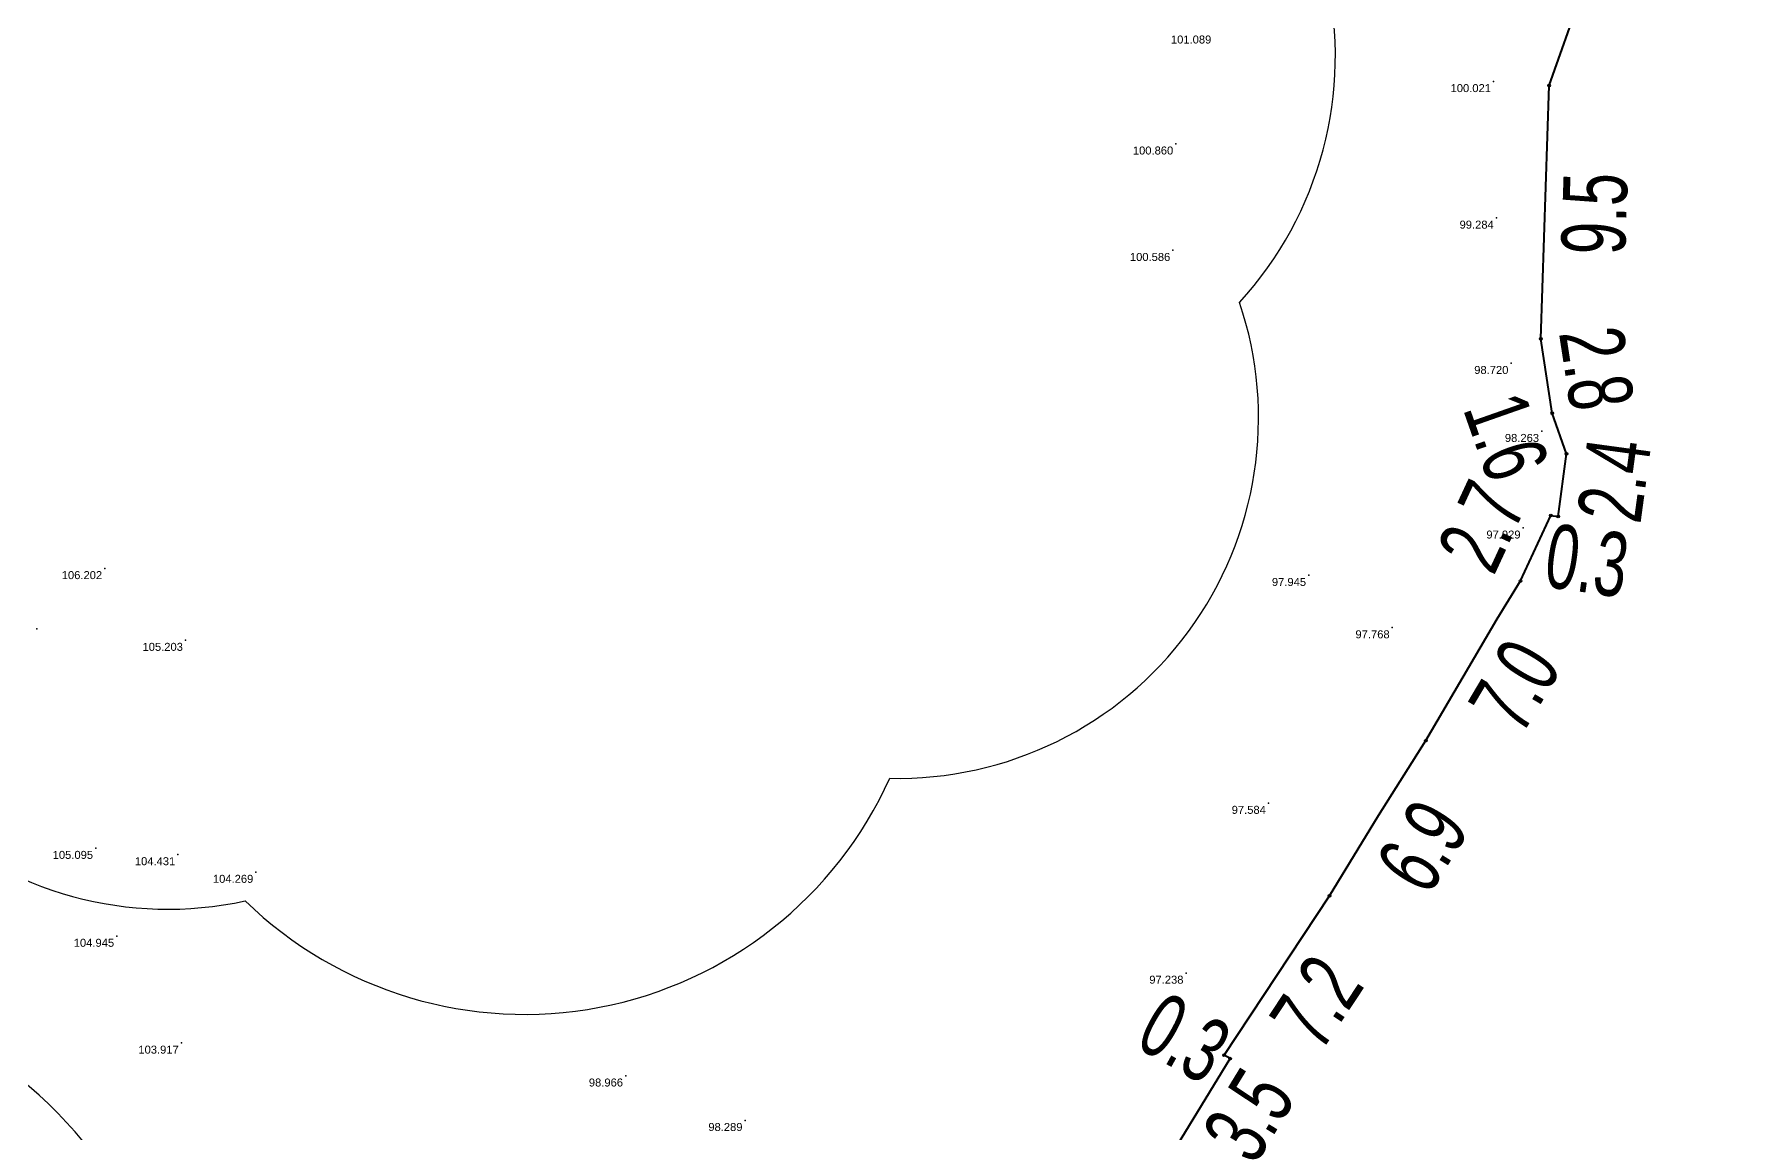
# Model space of a CAD drawing. Header units: millimetres. Extents: x 706139 to 707011, y 753722 to 954403.
# Drawn here: x 706767.2 to 706831.1, y 953944 to 953985.3 of the extents above; entities that cross this region are included whole.
import ezdxf
from ezdxf.enums import TextEntityAlignment as Align

# ---------------------------------------------------------------- set-up
doc = ezdxf.new("R2010")
doc.units = ezdxf.units.MM
doc.linetypes.add('SOLID_LINE', pattern=[0])
doc.layers.add('BD', color=1, linetype='Continuous', lineweight=40)
doc.layers.add('BD SYMBOL', color=7, linetype='Continuous', lineweight=30)
doc.layers.add('dim', color=7, linetype='Continuous')
doc.layers.add('Height', color=7, linetype='Continuous')
doc.styles.add('DIM', font='ARIALN.TTF', dxfattribs={"width": 0.8, "height": 2.4})
doc.styles.get("Standard").update_dxf_attribs({"font": 'arial.ttf'})
doc.dimstyles.get("Standard").update_dxf_attribs({"dimtxt": 0.18, "dimasz": 0.18, "dimexe": 0.18, "dimexo": 0.0625, "dimgap": 0.09, "dimtad": 0, "dimtih": 1, "dimtoh": 1, "dimdec": 4, "dimzin": 0, "dimdsep": 46, "dimtxsty": 'Standard', "dimcen": 0.09, "dimadec": 0, "dimazin": 0, "dimtfac": 1, "dimtdec": 4, "dimtofl": 0, "dimtmove": 0, "dimatfit": 3, "dimfxl": 1, "dimtolj": 1, "dimtzin": 0, "dimarcsym": 0})

# ---------------------------------------------------------------- blocks, each defined once
blk = doc.blocks.new('BD')
at = {"linetype": 'ByBlock'}
for p, q in [((-0.037, -0.034), (0.037, 0.034)), ((-0.035, 0.035), (0.035, -0.035))]:
    blk.add_line(p, q, dxfattribs=at)
blk.add_circle((0, 0), 0.05)
blk.add_point((0, 0))
blk = doc.blocks.new('*D325')
at = {"layer": 'Defpoints', "color": 0, "transparency": 16777216}
for p in [(708079.58, 953971.111), (708072.813, 953952.123), (708074.79, 953951.418)]:
    blk.add_point(p, dxfattribs=at)
at = {"layer": 'dim', "color": 0, "transparency": 16777216, "insert": (708078.174, 953960.912), "char_height": 2.4, "attachment_point": 5, "rotation": 70.3848, "style": 'DIM'}
blk.add_mtext('\\A1;20.2', dxfattribs=at)
blk = doc.blocks.new('*D326')
at = {"layer": 'Defpoints', "color": 0, "transparency": 16777216}
for p in [(708072.813, 953952.123), (708072.506, 953942.622), (708074.376, 953942.562)]:
    blk.add_point(p, dxfattribs=at)
at = {"layer": 'dim', "color": 0, "transparency": 16777216, "insert": (708074.529, 953947.312), "char_height": 2.4, "attachment_point": 5, "rotation": 88.14928, "style": 'DIM'}
blk.add_mtext('\\A1;9.5', dxfattribs=at)
blk = doc.blocks.new('*D327')
at = {"layer": 'Defpoints', "color": 0, "transparency": 16777216}
for p in [(708072.506, 953942.622), (708074.799, 953940.116), (708072.936, 953939.829)]:
    blk.add_point(p, dxfattribs=at)
at = {"layer": 'dim', "color": 0, "transparency": 16777216, "insert": (708074.584, 953941.513), "char_height": 2.4, "attachment_point": 5, "rotation": 278.75233, "style": 'DIM'}
blk.add_mtext('\\A1;2.8', dxfattribs=at)
blk = doc.blocks.new('*D328')
at = {"layer": 'Defpoints', "color": 0, "transparency": 16777216}
for p in [(708072.936, 953939.829), (708073.472, 953938.303), (708071.694, 953937.679)]:
    blk.add_point(p, dxfattribs=at)
at = {"layer": 'dim', "color": 0, "transparency": 16777216, "insert": (708071.196, 953938.949), "char_height": 2.4, "attachment_point": 5, "rotation": 289.35357, "style": 'DIM'}
blk.add_mtext('\\A1;1.6', dxfattribs=at)
blk = doc.blocks.new('*D329')
at = {"layer": 'Defpoints', "color": 0, "transparency": 16777216}
for p in [(708073.472, 953938.303), (708073.152, 953935.957), (708075.072, 953935.695)]:
    blk.add_point(p, dxfattribs=at)
at = {"layer": 'dim', "color": 0, "transparency": 16777216, "insert": (708075.253, 953937.319), "char_height": 2.4, "attachment_point": 5, "rotation": 82.23265, "style": 'DIM'}
blk.add_mtext('\\A1;2.4', dxfattribs=at)
blk = doc.blocks.new('*D330')
at = {"layer": 'Defpoints', "color": 0, "transparency": 16777216}
for p in [(708072.88, 953935.996), (708073.152, 953935.957), (708072.896, 953934.174)]:
    blk.add_point(p, dxfattribs=at)
at = {"layer": 'dim', "color": 0, "transparency": 16777216, "insert": (708074.239, 953934.293), "char_height": 2.4, "attachment_point": 5, "rotation": 351.84041, "style": 'DIM'}
blk.add_mtext('\\A1;0.3', dxfattribs=at)
blk = doc.blocks.new('*D331')
at = {"layer": 'Defpoints', "color": 0, "transparency": 16777216}
for p in [(708072.88, 953935.996), (708070.132, 953934.282), (708071.74, 953933.537)]:
    blk.add_point(p, dxfattribs=at)
at = {"layer": 'dim', "color": 0, "transparency": 16777216, "insert": (708070.29, 953935.589), "char_height": 2.4, "attachment_point": 5, "rotation": 65.12742, "style": 'DIM'}
blk.add_mtext('\\A1;2.7', dxfattribs=at)
blk = doc.blocks.new('*D332')
at = {"layer": 'Defpoints', "color": 0, "transparency": 16777216}
for p in [(708071.74, 953933.537), (708068.194, 953927.55), (708069.765, 953926.62)]:
    blk.add_point(p, dxfattribs=at)
at = {"layer": 'dim', "color": 0, "transparency": 16777216, "insert": (708071.538, 953929.613), "char_height": 2.4, "attachment_point": 5, "rotation": 59.36245, "style": 'DIM'}
blk.add_mtext('\\A1;7.0', dxfattribs=at)
blk = doc.blocks.new('*D333')
at = {"layer": 'Defpoints', "color": 0, "transparency": 16777216}
for p in [(708068.194, 953927.55), (708064.58, 953921.727), (708066.268, 953920.68)]:
    blk.add_point(p, dxfattribs=at)
at = {"layer": 'dim', "color": 0, "transparency": 16777216, "insert": (708068.075, 953923.591), "char_height": 2.4, "attachment_point": 5, "rotation": 58.17451, "style": 'DIM'}
blk.add_mtext('\\A1;6.9', dxfattribs=at)
blk = doc.blocks.new('*D334')
at = {"layer": 'Defpoints', "color": 0, "transparency": 16777216}
for p in [(708064.58, 953921.727), (708060.63, 953915.752), (708062.113, 953914.772)]:
    blk.add_point(p, dxfattribs=at)
at = {"layer": 'dim', "color": 0, "transparency": 16777216, "insert": (708064.088, 953917.759), "char_height": 2.4, "attachment_point": 5, "rotation": 56.53179, "style": 'DIM'}
blk.add_mtext('\\A1;7.2', dxfattribs=at)
blk = doc.blocks.new('*D335')
at = {"layer": 'Defpoints', "color": 0, "transparency": 16777216}
for p in [(708060.63, 953915.752), (708060.856, 953915.625), (708060.164, 953914.394)]:
    blk.add_point(p, dxfattribs=at)
at = {"layer": 'dim', "color": 0, "transparency": 16777216, "insert": (708059.137, 953916.396), "char_height": 2.4, "attachment_point": 5, "rotation": 330.66633, "style": 'DIM'}
blk.add_mtext('\\A1;0.3', dxfattribs=at)
blk = doc.blocks.new('*D336')
at = {"layer": 'Defpoints', "color": 0, "transparency": 16777216}
for p in [(708060.856, 953915.625), (708059.036, 953912.649), (708060.519, 953911.743)]:
    blk.add_point(p, dxfattribs=at)
at = {"layer": 'dim', "color": 0, "transparency": 16777216, "insert": (708061.562, 953913.501), "char_height": 2.4, "attachment_point": 5, "rotation": 58.55742, "style": 'DIM'}
blk.add_mtext('\\A1;3.5', dxfattribs=at)
blk = doc.blocks.new('FGHFGH')
at = {"layer": 'BD'}
for p, q in [((708072.81274, 953952.1232), (708079.57974, 953971.1112)), ((708072.50574, 953942.6222), (708072.81274, 953952.1232)), ((708072.93574, 953939.8292), (708072.50574, 953942.6222)), ((708073.47174, 953938.3032), (708072.93574, 953939.8292)), ((708073.15174, 953935.9572), (708073.47174, 953938.3032)), ((708071.73974, 953933.5372), (708072.87974, 953935.9962)), ((708072.87974, 953935.9962), (708073.15174, 953935.9572)), ((708070.86674, 953932.1132), (708071.73974, 953933.5372)), ((708068.19374, 953927.5502), (708070.86674, 953932.1132)), ((708066.41274, 953924.7482), (708068.19374, 953927.5502)), ((708064.57974, 953921.7272), (708066.41274, 953924.7482)), ((708060.62974, 953915.7522), (708064.57974, 953921.7272)), ((708053.23374, 953903.1592), (708060.85574, 953915.6252)), ((708060.85574, 953915.6252), (708060.62974, 953915.7522))]:
    blk.add_line(p, q, dxfattribs=at)
at = {"layer": 'BD SYMBOL'}
for p in [(708072.81274, 953952.1232, 99.975), (708072.50574, 953942.6222, 99.034), (708072.93574, 953939.8292, 98.977), (708073.47174, 953938.3032, 98.892), (708072.87974, 953935.9962, 98.081), (708073.15174, 953935.9572, 98.659), (708071.73974, 953933.5372, 97.956), (708068.19374, 953927.5502, 97.41), (708064.57974, 953921.7272, 97.349), (708060.62974, 953915.7522, 97.208), (708060.85574, 953915.6252, 97.408)]:
    blk.add_blockref('BD', p, dxfattribs=at)
at = {"layer": 'dim'}
for p1, p2, distance, picture, middle in [((708079.57974, 953971.1112), (708072.81274, 953952.1232), 2.09925, '*D325', (708078.17366, 953960.91248)), ((708072.81274, 953952.1232), (708072.50574, 953942.6222), 1.87102, '*D326', (708074.52928, 953947.31228)), ((708072.50574, 953942.6222), (708072.93574, 953939.8292), 1.88533, '*D327', (708074.58412, 953941.51258)), ((708071.73974, 953933.5372), (708068.19374, 953927.5502), 1.82615, '*D332', (708071.53797, 953929.61309)), ((708068.19374, 953927.5502), (708064.57974, 953921.7272), 1.98658, '*D333', (708068.07466, 953923.59111)), ((708064.57974, 953921.7272), (708060.62974, 953915.7522), 1.77799, '*D334', (708064.08792, 953917.75919))]:
    dim = blk.add_aligned_dim(p1=p1, p2=p2, distance=distance, dimstyle='Standard', dxfattribs=at)
    dim.commit()
    dim.dimension.update_dxf_attribs({"geometry": picture, "text_midpoint": middle})
for base, p1, p2, angle, picture, middle in [((708071.69354, 953937.67862), (708072.93574, 953939.8292), (708073.47174, 953938.3032), 289.3535744, '*D328', (708071.19563, 953938.94944)), ((708075.07199, 953935.69528), (708073.47174, 953938.3032), (708073.15174, 953935.9572), 262.2326543, '*D329', (708075.2528, 953937.31879)), ((708070.13237, 953934.28238), (708072.87974, 953935.9962), (708071.73974, 953933.5372), 245.1274152, '*D331', (708070.28991, 953935.5893)), ((708072.896, 953934.17359), (708072.87974, 953935.9962), (708073.15174, 953935.9572), 351.8404093, '*D330', (708074.23861, 953934.29341)), ((708060.16376, 953914.39382), (708060.62974, 953915.7522), (708060.85574, 953915.6252), 330.6663254, '*D335', (708059.13655, 953916.39646)), ((708060.51877, 953911.74259), (708060.85574, 953915.6252), (708059.0361, 953912.64913), 238.5574223, '*D336', (708061.56212, 953913.501))]:
    dim = blk.add_linear_dim(base=base, p1=p1, p2=p2, angle=angle, dimstyle='Standard', dxfattribs=at)
    dim.commit()
    dim.dimension.update_dxf_attribs({"geometry": picture, "text_midpoint": middle, "dimtype": 129})

msp = doc.modelspace()

# ---------------------------------------------------------------- linework, layer by layer
for points in [[(706750.7545, 954016.4192, 0.5205671), (706749.9315, 953991.0315, 0.5205671), (706758.6961, 953967.9323, 0.5205671), (706775.1045, 953952.7551, 0.5205671), (706799.2695, 953957.3556, 0.5205671), (706812.3878, 953975.1948, 0.5205671), (706807.4842, 953997.1466, 0.5205671), (706783.5026, 954005.5138, 0.5205671)], [(706724.439, 953961.505, 0.5205671), (706717.2216, 953935.4889, 0.5205671), (706722.6632, 953912.6877, 0.5205671), (706741.4194, 953893.2679, 0.5205671), (706766.7069, 953889.2364, 0.5205671), (706778.331, 953908.4618, 0.5205671), (706772.6893, 953933.4978, 0.5205671), (706751.1079, 953948.6431, 0.5205671)]]:
    msp.add_lwpolyline(points, format="xyb", close=True)
at = {"color": 0, "linetype": 'SOLID_LINE'}
for p in [(706821.9148, 953983.4876, 100.0212), (706810.001, 953981.1471, 100.8601), (706822.0193, 953978.3674, 99.2841), (706809.8899, 953977.1551, 100.5856), (706822.5686, 953972.9175, 98.7198), (706823.718, 953970.3678, 98.2633), (706823.024, 953966.7443, 97.9292), (706769.8356, 953965.2236, 106.2015), (706814.9814, 953964.9664, 97.945), (706767.2909, 953962.9543, 106.4492), (706818.115, 953963.0041, 97.7678), (706772.8638, 953962.5337, 105.2033), (706813.4737, 953956.4212, 97.5835), (706769.4949, 953954.7324, 105.0947), (706772.5769, 953954.4948, 104.4314), (706775.5037, 953953.8338, 104.2685), (706770.2851, 953951.4358, 104.9446), (706810.3836, 953950.0514, 97.238), (706772.7086, 953947.4286, 103.9168), (706789.3682, 953946.1954, 98.9655), (706793.8477, 953944.5271, 98.2891)]:
    msp.add_point(p, dxfattribs=at)

# ---------------------------------------------------------------- block references
msp.add_blockref('FGHFGH', (-1248.8207, 31.2158))

# ---------------------------------------------------------------- texts
at = {"layer": 'Height', "color": 4, "linetype": 'SOLID_LINE'}
for s, p in [('101.089', (706811.3278, 953985.2098, 101.0887)), ('100.021', (706821.8148, 953983.3876, 100.0212)), ('100.860', (706809.901, 953981.0471, 100.8601)), ('99.284', (706821.9193, 953978.2674, 99.2841)), ('100.586', (706809.7899, 953977.0551, 100.5856)), ('98.720', (706822.4686, 953972.8175, 98.7198)), ('98.263', (706823.618, 953970.2678, 98.2633)), ('97.929', (706822.924, 953966.6443, 97.9292)), ('106.202', (706769.7356, 953965.1236, 106.2015)), ('97.945', (706814.8814, 953964.8664, 97.945)), ('105.203', (706772.7638, 953962.4337, 105.2033)), ('97.768', (706818.015, 953962.9041, 97.7678)), ('97.584', (706813.3737, 953956.3212, 97.5835)), ('105.095', (706769.3949, 953954.6324, 105.0947)), ('104.431', (706772.4769, 953954.3948, 104.4314)), ('104.269', (706775.4037, 953953.7338, 104.2685)), ('104.945', (706770.1851, 953951.3358, 104.9446)), ('97.238', (706810.2836, 953949.9514, 97.238)), ('103.917', (706772.6086, 953947.3286, 103.9168)), ('98.966', (706789.2682, 953946.0954, 98.9655)), ('98.289', (706793.7477, 953944.4271, 98.2891))]:
    msp.add_text(s, height=0.3, dxfattribs=at).set_placement(p, align=Align.TOP_RIGHT)

doc.saveas('drawing.dxf')
